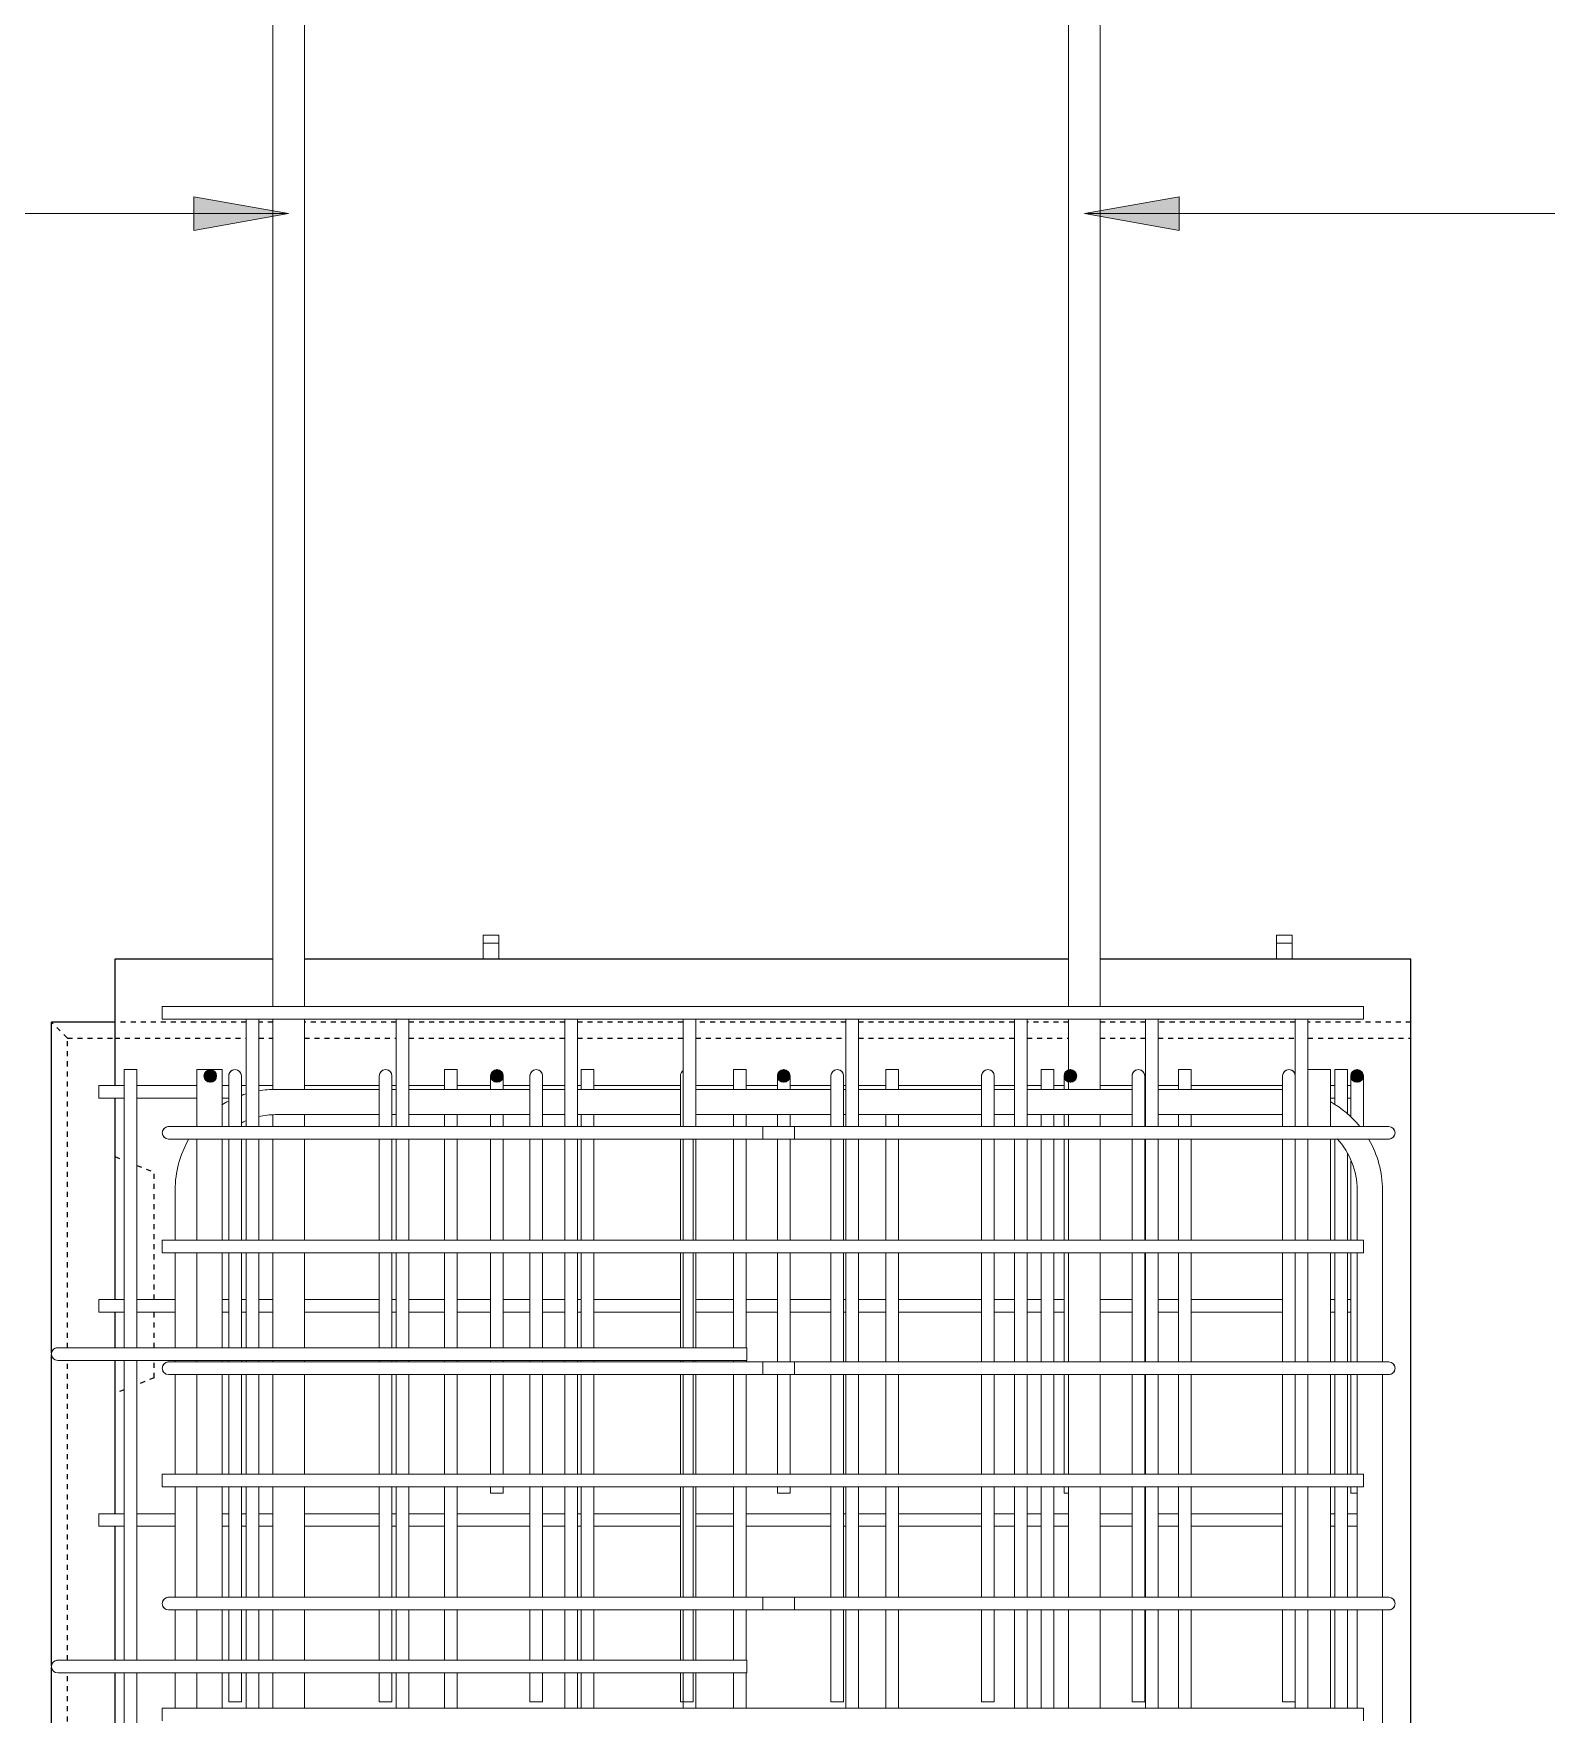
# Model space of a CAD drawing. Header units: millimetres. Extents: x -14563 to 6741, y -2784 to 21137.
# Drawn here: x -12905 to -11948, y 3222 to 4286 of the extents above; entities that cross this region are included whole.
import ezdxf

# ---------------------------------------------------------------- set-up
doc = ezdxf.new("R2010")
doc.units = ezdxf.units.MM
doc.linetypes.add('Dash', pattern=[6.36, 3.18, -3.18])
for name, color, linetype, lineweight in [('A-GENM', 13, 'Continuous', 18), ('A-WALL', 113, 'Continuous', 25), ('A-WALL-HDLN', 110, 'Dash', 25), ('S-RBAR', 171, 'Continuous', 18), ('S-RBAR-IDEN', 171, 'Continuous', 9)]:
    doc.layers.add(name, color=color, linetype=linetype, lineweight=lineweight)

# ---------------------------------------------------------------- blocks, each defined once
blk = doc.blocks.new('RR spread anchor face based - RR-SA-3_0-200-1726827-Elevation Front Copy 1')
at = {"layer": 'A-GENM'}
for p, q in [((-12620.8, 3710), (-12620.8, 3715)), ((-12620.8, 3715), (-12610.8, 3715)), ((-12610.8, 3715), (-12610.8, 3710)), ((-12620.8, 3700), (-12620.8, 3710)), ((-12610.8, 3710), (-12620.8, 3710)), ((-12610.8, 3710), (-12610.8, 3700))]:
    blk.add_line(p, q, dxfattribs=at)

msp = doc.modelspace()

# ---------------------------------------------------------------- hatches: boundary and pattern name
at = {"layer": 'S-RBAR'}
h = msp.add_hatch(color=256, dxfattribs=at)
edge = h.paths.add_edge_path()
edge.add_arc((-12793.38044, 3626), 4, 0, 360)
for points in [[(-12793.38044, 3622), (-12789.38044, 3626), (-12793.38044, 3630), (-12797.38044, 3626)], [(-12611.98629, 3622), (-12607.98629, 3626), (-12611.98629, 3630), (-12615.98629, 3626)], [(-12430.59213, 3622), (-12426.59213, 3626), (-12430.59213, 3630), (-12434.59213, 3626)], [(-12249.19798, 3622), (-12245.19798, 3626), (-12249.19798, 3630), (-12253.19798, 3626)], [(-12067.80383, 3622), (-12063.80383, 3626), (-12067.80383, 3630), (-12071.80383, 3626)]]:
    msp.add_hatch(color=256, dxfattribs=at).paths.add_polyline_path(points)
h = msp.add_hatch(color=256, dxfattribs=at)
edge = h.paths.add_edge_path()
edge.add_arc((-12611.98629, 3626), 4, 0, 360)
h = msp.add_hatch(color=256, dxfattribs=at)
edge = h.paths.add_edge_path()
edge.add_arc((-12430.59213, 3626), 4, 0, 360)
h = msp.add_hatch(color=256, dxfattribs=at)
edge = h.paths.add_edge_path()
edge.add_arc((-12249.19798, 3626), 4, 0, 360)
h = msp.add_hatch(color=256, dxfattribs=at)
edge = h.paths.add_edge_path()
edge.add_arc((-12067.80383, 3626), 4, 0, 360)
at = {"layer": 'S-RBAR-IDEN'}
for points in [[(-12743.80383, 4171.6704), (-12803.80383, 4182.25002), (-12803.80383, 4161.09078)], [(-12240.36633, 4171.6704), (-12180.36633, 4161.09078), (-12180.36633, 4182.25002)]]:
    msp.add_hatch(color=256, dxfattribs=at).paths.add_polyline_path(points)

# ---------------------------------------------------------------- linework, layer by layer
at = {"layer": 'A-WALL'}
for p, q in [((-12753.80383, 3700), (-12853.80383, 3700)), ((-12853.80383, 3700), (-12853.80383, 3620)), ((-12250.36633, 3700), (-12733.80383, 3700)), ((-12033.80383, 3700), (-12230.36633, 3700)), ((-12033.80383, 3040), (-12033.80383, 3700)), ((-12893.80383, 3450.49343), (-12893.80383, 3660)), ((-12853.80383, 3660), (-12893.80383, 3660)), ((-12853.80383, 3612), (-12853.80383, 3484.5)), ((-12853.80383, 3476.5), (-12853.80383, 3454)), ((-12893.80383, 3252.7851), (-12893.80383, 3449.50657)), ((-12853.80383, 3446), (-12853.80383, 3349)), ((-12853.80383, 3341), (-12853.80383, 3256.29167)), ((-12893.80383, 3055.07676), (-12893.80383, 3251.79824)), ((-12853.80383, 3248.29167), (-12853.80383, 3213.5))]:
    msp.add_line(p, q, dxfattribs=at)
at = {"layer": 'A-WALL-HDLN'}
for p, q in [((-12883.80125, 3650), (-12893.77404, 3659.97279)), ((-12770.5941, 3660), (-12853.80383, 3660)), ((-12753.80383, 3660), (-12762.5941, 3660)), ((-12675.78117, 3660), (-12733.80383, 3660)), ((-12569.09325, 3660), (-12667.78117, 3660)), ((-12494.28032, 3660), (-12561.09325, 3660)), ((-12391.34239, 3660), (-12486.28032, 3660)), ((-12284.65446, 3660), (-12383.34239, 3660)), ((-12250.36633, 3660), (-12276.65446, 3660)), ((-12201.71654, 3660), (-12230.36633, 3660)), ((-12106.90361, 3660), (-12193.71654, 3660)), ((-12033.80383, 3660), (-12098.90361, 3660)), ((-12883.80125, 3454), (-12883.80125, 3650)), ((-12883.80125, 3650), (-12853.85344, 3650)), ((-12853.75422, 3650), (-12770.5941, 3650)), ((-12762.5941, 3650), (-12753.80383, 3650)), ((-12733.80383, 3650), (-12675.78117, 3650)), ((-12667.78117, 3650), (-12569.09325, 3650)), ((-12561.09325, 3650), (-12494.28032, 3650)), ((-12486.28032, 3650), (-12391.34239, 3650)), ((-12383.34239, 3650), (-12284.65446, 3650)), ((-12276.65446, 3650), (-12250.36633, 3650)), ((-12230.36633, 3650), (-12201.71654, 3650)), ((-12193.71654, 3650), (-12106.90361, 3650)), ((-12098.90361, 3650), (-12033.80383, 3650)), ((-12853.75422, 3574.98016), (-12847.80383, 3572.6)), ((-12839.80383, 3569.4), (-12828.80383, 3565)), ((-12828.80383, 3484.5), (-12828.80383, 3565)), ((-12828.80383, 3454), (-12828.80383, 3476.5)), ((-12883.80125, 3256.29167), (-12883.80125, 3446)), ((-12828.80383, 3435), (-12828.80383, 3446)), ((-12847.80383, 3427.4), (-12853.75422, 3425.01984)), ((-12828.80383, 3435), (-12839.80383, 3430.6)), ((-12883.80125, 3058.58333), (-12883.80125, 3248.29167))]:
    msp.add_line(p, q, dxfattribs=at)
at = {"layer": 'S-RBAR'}
for p, q in [((-12753.80383, 4680), (-12753.80383, 3670)), ((-12733.80383, 4680), (-12733.80383, 3670)), ((-12250.36633, 4680), (-12250.36633, 3670)), ((-12230.36633, 4680), (-12230.36633, 3670)), ((-12063.80383, 3670), (-12823.80383, 3670)), ((-12823.80383, 3670), (-12823.80383, 3662)), ((-12063.80383, 3670), (-12063.80383, 3662)), ((-12063.80383, 3662), (-12823.80383, 3662)), ((-12770.5941, 3594), (-12770.5941, 3662)), ((-12762.5941, 3594), (-12762.5941, 3662)), ((-12753.80383, 3662), (-12753.80383, 3617.27618)), ((-12733.80383, 3662), (-12733.80383, 3617.5)), ((-12675.78117, 3594), (-12675.78117, 3662)), ((-12667.78117, 3594), (-12667.78117, 3662)), ((-12569.09325, 3594), (-12569.09325, 3662)), ((-12561.09325, 3594), (-12561.09325, 3662)), ((-12494.28032, 3594), (-12494.28032, 3662)), ((-12486.28032, 3594), (-12486.28032, 3662)), ((-12391.34239, 3594), (-12391.34239, 3662)), ((-12383.34239, 3594), (-12383.34239, 3662)), ((-12284.65446, 3594), (-12284.65446, 3662)), ((-12276.65446, 3594), (-12276.65446, 3662)), ((-12250.36633, 3662), (-12250.36633, 3617.5)), ((-12230.36633, 3662), (-12230.36633, 3617.5)), ((-12201.71654, 3594), (-12201.71654, 3662)), ((-12193.71654, 3594), (-12193.71654, 3662)), ((-12106.90361, 3594), (-12106.90361, 3662)), ((-12098.90361, 3594), (-12098.90361, 3662)), ((-12839.80383, 3630), (-12847.80383, 3630)), ((-12847.80383, 3454), (-12847.80383, 3630)), ((-12839.80383, 3454), (-12839.80383, 3630)), ((-12785.80383, 3630), (-12801.80383, 3630)), ((-12801.80383, 3594), (-12801.80383, 3630)), ((-12793.38044, 3630), (-12797.38044, 3626)), ((-12789.38044, 3626), (-12793.38044, 3630)), ((-12785.80383, 3594), (-12785.80383, 3630)), ((-12637.08556, 3630), (-12645.08556, 3630)), ((-12645.08556, 3617.5), (-12645.08556, 3630)), ((-12637.08556, 3617.5), (-12637.08556, 3630)), ((-12611.98629, 3630), (-12615.98629, 3626)), ((-12607.98629, 3626), (-12611.98629, 3630)), ((-12550.72642, 3630), (-12558.72642, 3630)), ((-12558.72642, 3617.5), (-12558.72642, 3630)), ((-12550.72642, 3617.5), (-12550.72642, 3630)), ((-12454.36728, 3630), (-12462.36728, 3630)), ((-12462.36728, 3617.5), (-12462.36728, 3630)), ((-12454.36728, 3617.5), (-12454.36728, 3630)), ((-12430.59213, 3630), (-12434.59213, 3626)), ((-12426.59213, 3626), (-12430.59213, 3630)), ((-12358.00815, 3630), (-12366.00815, 3630)), ((-12366.00815, 3617.5), (-12366.00815, 3630)), ((-12358.00815, 3617.5), (-12358.00815, 3630)), ((-12259.75631, 3630), (-12267.75631, 3630)), ((-12267.75631, 3617.5), (-12267.75631, 3630)), ((-12259.75631, 3617.5), (-12259.75631, 3630)), ((-12249.19798, 3630), (-12253.19798, 3626)), ((-12245.19798, 3626), (-12249.19798, 3630)), ((-12172.78988, 3630), (-12180.78988, 3630)), ((-12180.78988, 3617.5), (-12180.78988, 3630)), ((-12172.78988, 3617.5), (-12172.78988, 3630)), ((-12084.55383, 3630), (-12098.90361, 3630)), ((-12084.55383, 3594), (-12084.55383, 3630)), ((-12073.93074, 3630), (-12081.93074, 3630)), ((-12081.93074, 3607.74717), (-12081.93074, 3630)), ((-12073.93074, 3601.60856), (-12073.93074, 3630)), ((-12067.80383, 3630), (-12071.80383, 3626)), ((-12063.80383, 3626), (-12067.80383, 3630)), ((-12847.80383, 3620), (-12863.80383, 3620)), ((-12863.80383, 3620), (-12863.80383, 3612)), ((-12801.80383, 3620), (-12839.80383, 3620)), ((-12797.38044, 3626), (-12793.38044, 3622)), ((-12793.38044, 3622), (-12789.38044, 3626)), ((-12781.68129, 3620), (-12785.80383, 3620)), ((-12781.68129, 3594.17934), (-12781.68129, 3626)), ((-12773.68129, 3594.17934), (-12773.68129, 3626)), ((-12770.5941, 3620), (-12773.68129, 3620)), ((-12753.80383, 3620), (-12762.5941, 3620)), ((-12686.42724, 3617.5), (-12752.10372, 3617.5)), ((-12686.42724, 3620), (-12733.80383, 3620)), ((-12686.42724, 3594.17934), (-12686.42724, 3626)), ((-12678.42724, 3594.17934), (-12678.42724, 3626)), ((-12675.78117, 3620), (-12678.42724, 3620)), ((-12675.78117, 3617.5), (-12678.42724, 3617.5)), ((-12645.08556, 3620), (-12667.78117, 3620)), ((-12591.17319, 3617.5), (-12667.78117, 3617.5)), ((-12615.98629, 3620), (-12637.08556, 3620)), ((-12615.98629, 3626), (-12615.98629, 3617.92247)), ((-12615.98629, 3626), (-12611.98629, 3622)), ((-12611.98629, 3622), (-12607.98629, 3626)), ((-12607.98629, 3626), (-12607.98629, 3617.92247)), ((-12591.17319, 3620), (-12607.98629, 3620)), ((-12591.17319, 3594.17934), (-12591.17319, 3626)), ((-12583.17319, 3594.17934), (-12583.17319, 3626)), ((-12569.09325, 3620), (-12583.17319, 3620)), ((-12569.09325, 3617.5), (-12583.17319, 3617.5)), ((-12558.72642, 3620), (-12561.09325, 3620)), ((-12495.91914, 3617.5), (-12561.09325, 3617.5)), ((-12495.91914, 3620), (-12550.72642, 3620)), ((-12495.91914, 3594.17934), (-12495.91914, 3626)), ((-12462.36728, 3620), (-12486.28032, 3620)), ((-12400.66509, 3617.5), (-12486.28032, 3617.5)), ((-12434.59213, 3620), (-12454.36728, 3620)), ((-12434.59213, 3626), (-12434.59213, 3617.92247)), ((-12434.59213, 3626), (-12430.59213, 3622)), ((-12430.59213, 3622), (-12426.59213, 3626)), ((-12426.59213, 3626), (-12426.59213, 3617.92247)), ((-12400.66509, 3620), (-12426.59213, 3620)), ((-12400.66509, 3594.17934), (-12400.66509, 3626)), ((-12392.66509, 3594.17934), (-12392.66509, 3626)), ((-12391.34239, 3620), (-12392.66509, 3620)), ((-12391.34239, 3617.5), (-12392.66509, 3617.5)), ((-12366.00815, 3620), (-12383.34239, 3620)), ((-12305.41103, 3617.5), (-12383.34239, 3617.5)), ((-12305.41103, 3620), (-12358.00815, 3620)), ((-12305.41103, 3594.17934), (-12305.41103, 3626)), ((-12297.41103, 3594.17934), (-12297.41103, 3626)), ((-12284.65446, 3620), (-12297.41103, 3620)), ((-12284.65446, 3617.5), (-12297.41103, 3617.5)), ((-12267.75631, 3620), (-12276.65446, 3620)), ((-12210.15698, 3617.5), (-12276.65446, 3617.5)), ((-12253.19798, 3620), (-12259.75631, 3620)), ((-12253.19798, 3626), (-12253.19798, 3617.92247)), ((-12253.19798, 3626), (-12249.19798, 3622)), ((-12249.19798, 3622), (-12245.19798, 3626)), ((-12210.15698, 3620), (-12230.36633, 3620)), ((-12210.15698, 3594.17934), (-12210.15698, 3626)), ((-12202.15698, 3594.17934), (-12202.15698, 3626)), ((-12180.78988, 3620), (-12193.71654, 3620)), ((-12115.30383, 3617.5), (-12193.71654, 3617.5)), ((-12114.90293, 3620), (-12172.78988, 3620)), ((-12114.90293, 3594.17934), (-12114.90293, 3626)), ((-12081.93074, 3620), (-12084.55383, 3620)), ((-12071.80383, 3620), (-12073.93074, 3620)), ((-12071.80383, 3626), (-12071.80383, 3606)), ((-12071.80383, 3626), (-12067.80383, 3622)), ((-12067.80383, 3622), (-12063.80383, 3626)), ((-12063.80383, 3626), (-12063.80383, 3606)), ((-12847.80383, 3612), (-12863.80383, 3612)), ((-12801.80383, 3612), (-12839.80383, 3612)), ((-12781.68129, 3612), (-12785.80383, 3612)), ((-12081.93074, 3612), (-12084.55383, 3612)), ((-12071.80383, 3612), (-12073.93074, 3612)), ((-12071.80383, 3606), (-12071.80383, 3599.97652)), ((-12063.80383, 3606), (-12063.80383, 3594)), ((-12753.80383, 3601.27618), (-12753.80383, 3594)), ((-12686.42724, 3601.5), (-12752.10372, 3601.5)), ((-12733.80383, 3601.5), (-12733.80383, 3594)), ((-12675.78117, 3601.5), (-12678.42724, 3601.5)), ((-12591.17319, 3601.5), (-12667.78117, 3601.5)), ((-12645.08556, 3594), (-12645.08556, 3601.5)), ((-12637.08556, 3594), (-12637.08556, 3601.5)), ((-12615.98629, 3601.5), (-12615.98629, 3594)), ((-12607.98629, 3601.5), (-12607.98629, 3594)), ((-12569.09325, 3601.5), (-12583.17319, 3601.5)), ((-12495.91914, 3601.5), (-12561.09325, 3601.5)), ((-12558.72642, 3594), (-12558.72642, 3601.5)), ((-12550.72642, 3594), (-12550.72642, 3601.5)), ((-12400.66509, 3601.5), (-12486.28032, 3601.5)), ((-12462.36728, 3594), (-12462.36728, 3601.5)), ((-12454.36728, 3594), (-12454.36728, 3601.5)), ((-12434.59213, 3601.5), (-12434.59213, 3594)), ((-12426.59213, 3601.5), (-12426.59213, 3594)), ((-12391.34239, 3601.5), (-12392.66509, 3601.5)), ((-12305.41103, 3601.5), (-12383.34239, 3601.5)), ((-12366.00815, 3594), (-12366.00815, 3601.5)), ((-12358.00815, 3594), (-12358.00815, 3601.5)), ((-12284.65446, 3601.5), (-12297.41103, 3601.5)), ((-12210.15698, 3601.5), (-12276.65446, 3601.5)), ((-12267.75631, 3594), (-12267.75631, 3601.5)), ((-12259.75631, 3594), (-12259.75631, 3601.5)), ((-12253.19798, 3601.5), (-12253.19798, 3594)), ((-12250.36633, 3601.5), (-12250.36633, 3594)), ((-12230.36633, 3601.5), (-12230.36633, 3594)), ((-12115.30383, 3601.5), (-12193.71654, 3601.5)), ((-12180.78988, 3594), (-12180.78988, 3601.5)), ((-12172.78988, 3594), (-12172.78988, 3601.5)), ((-12819.76423, 3594), (-12783.76423, 3594)), ((-12819.76423, 3586), (-12783.76423, 3586)), ((-12801.80383, 3522), (-12801.80383, 3586)), ((-12785.80383, 3522), (-12785.80383, 3586)), ((-12423.76423, 3594), (-12783.76423, 3594)), ((-12423.76423, 3586), (-12783.76423, 3586)), ((-12781.68129, 3586), (-12781.68129, 3522)), ((-12773.68129, 3586), (-12773.68129, 3522)), ((-12770.5941, 3522), (-12770.5941, 3586)), ((-12762.5941, 3522), (-12762.5941, 3586)), ((-12753.80383, 3586), (-12753.80383, 3522)), ((-12733.80383, 3586), (-12733.80383, 3522)), ((-12686.42724, 3586), (-12686.42724, 3522)), ((-12678.42724, 3586), (-12678.42724, 3522)), ((-12675.78117, 3522), (-12675.78117, 3586)), ((-12667.78117, 3522), (-12667.78117, 3586)), ((-12645.08556, 3522), (-12645.08556, 3586)), ((-12637.08556, 3522), (-12637.08556, 3586)), ((-12615.98629, 3586), (-12615.98629, 3522)), ((-12607.98629, 3586), (-12607.98629, 3522)), ((-12591.17319, 3586), (-12591.17319, 3522)), ((-12583.17319, 3586), (-12583.17319, 3522)), ((-12569.09325, 3522), (-12569.09325, 3586)), ((-12561.09325, 3522), (-12561.09325, 3586)), ((-12558.72642, 3522), (-12558.72642, 3586)), ((-12550.72642, 3522), (-12550.72642, 3586)), ((-12495.91914, 3586), (-12495.91914, 3522)), ((-12494.28032, 3522), (-12494.28032, 3586)), ((-12487.91914, 3586), (-12487.91914, 3522)), ((-12486.28032, 3522), (-12486.28032, 3586)), ((-12462.36728, 3522), (-12462.36728, 3586)), ((-12454.36728, 3522), (-12454.36728, 3586)), ((-12443.80383, 3594), (-12083.80383, 3594)), ((-12443.80383, 3586), (-12443.80383, 3594)), ((-12443.80383, 3586), (-12083.80383, 3586)), ((-12434.59213, 3586), (-12434.59213, 3522)), ((-12426.59213, 3586), (-12426.59213, 3522)), ((-12423.76423, 3594), (-12423.76423, 3586)), ((-12400.66509, 3586), (-12400.66509, 3522)), ((-12392.66509, 3586), (-12392.66509, 3522)), ((-12391.34239, 3522), (-12391.34239, 3586)), ((-12383.34239, 3522), (-12383.34239, 3586)), ((-12366.00815, 3522), (-12366.00815, 3586)), ((-12358.00815, 3522), (-12358.00815, 3586)), ((-12305.41103, 3586), (-12305.41103, 3522)), ((-12297.41103, 3586), (-12297.41103, 3522)), ((-12284.65446, 3522), (-12284.65446, 3586)), ((-12276.65446, 3522), (-12276.65446, 3586)), ((-12267.75631, 3522), (-12267.75631, 3586)), ((-12259.75631, 3522), (-12259.75631, 3586)), ((-12253.19798, 3586), (-12253.19798, 3522)), ((-12250.36633, 3586), (-12250.36633, 3522)), ((-12230.36633, 3586), (-12230.36633, 3522)), ((-12210.15698, 3586), (-12210.15698, 3522)), ((-12202.15698, 3586), (-12202.15698, 3522)), ((-12201.71654, 3522), (-12201.71654, 3586)), ((-12193.71654, 3522), (-12193.71654, 3586)), ((-12180.78988, 3522), (-12180.78988, 3586)), ((-12172.78988, 3522), (-12172.78988, 3586)), ((-12114.90293, 3586), (-12114.90293, 3522)), ((-12106.90361, 3522), (-12106.90361, 3586)), ((-12106.90293, 3586), (-12106.90293, 3522)), ((-12098.90361, 3522), (-12098.90361, 3586)), ((-12084.55383, 3522), (-12084.55383, 3586)), ((-12047.80383, 3594), (-12083.80383, 3594)), ((-12047.80383, 3586), (-12083.80383, 3586)), ((-12081.93074, 3522), (-12081.93074, 3586)), ((-12073.93074, 3522), (-12073.93074, 3577.17811)), ((-12071.80383, 3572.0433), (-12071.80383, 3522)), ((-12815.60372, 3554), (-12815.60372, 3522)), ((-12067.80383, 3522), (-12067.80383, 3554)), ((-12051.80383, 3445.06061), (-12051.80383, 3554)), ((-12063.80383, 3522), (-12823.80383, 3522)), ((-12823.80383, 3522), (-12823.80383, 3514)), ((-12063.80383, 3522), (-12063.80383, 3514)), ((-12063.80383, 3514), (-12823.80383, 3514)), ((-12815.60372, 3514), (-12815.60372, 3454)), ((-12801.80383, 3454), (-12801.80383, 3514)), ((-12785.80383, 3454), (-12785.80383, 3514)), ((-12781.68129, 3514), (-12781.68129, 3454)), ((-12773.68129, 3514), (-12773.68129, 3454)), ((-12770.5941, 3454), (-12770.5941, 3514)), ((-12762.5941, 3454), (-12762.5941, 3514)), ((-12753.80383, 3514), (-12753.80383, 3454)), ((-12733.80383, 3514), (-12733.80383, 3454)), ((-12686.42724, 3514), (-12686.42724, 3454)), ((-12678.42724, 3514), (-12678.42724, 3454)), ((-12675.78117, 3454), (-12675.78117, 3514)), ((-12667.78117, 3454), (-12667.78117, 3514)), ((-12645.08556, 3454), (-12645.08556, 3514)), ((-12637.08556, 3454), (-12637.08556, 3514)), ((-12615.98629, 3514), (-12615.98629, 3454)), ((-12607.98629, 3514), (-12607.98629, 3454)), ((-12591.17319, 3514), (-12591.17319, 3454)), ((-12583.17319, 3514), (-12583.17319, 3454)), ((-12569.09325, 3454), (-12569.09325, 3514)), ((-12561.09325, 3454), (-12561.09325, 3514)), ((-12558.72642, 3454), (-12558.72642, 3514)), ((-12550.72642, 3454), (-12550.72642, 3514)), ((-12495.91914, 3514), (-12495.91914, 3454)), ((-12494.28032, 3454), (-12494.28032, 3514)), ((-12487.91914, 3514), (-12487.91914, 3454)), ((-12486.28032, 3454), (-12486.28032, 3514)), ((-12462.36728, 3454), (-12462.36728, 3514)), ((-12454.36728, 3454), (-12454.36728, 3514)), ((-12434.59213, 3514), (-12434.59213, 3445.06061)), ((-12426.59213, 3514), (-12426.59213, 3445.06061)), ((-12400.66509, 3514), (-12400.66509, 3445.06061)), ((-12392.66509, 3514), (-12392.66509, 3445.06061)), ((-12391.34239, 3445.06061), (-12391.34239, 3514)), ((-12383.34239, 3445.06061), (-12383.34239, 3514)), ((-12366.00815, 3445.06061), (-12366.00815, 3514)), ((-12358.00815, 3445.06061), (-12358.00815, 3514)), ((-12305.41103, 3514), (-12305.41103, 3445.06061)), ((-12297.41103, 3514), (-12297.41103, 3445.06061)), ((-12284.65446, 3445.06061), (-12284.65446, 3514)), ((-12276.65446, 3445.06061), (-12276.65446, 3514)), ((-12267.75631, 3445.06061), (-12267.75631, 3514)), ((-12259.75631, 3445.06061), (-12259.75631, 3514)), ((-12253.19798, 3514), (-12253.19798, 3445.06061)), ((-12250.36633, 3514), (-12250.36633, 3445.06061)), ((-12230.36633, 3514), (-12230.36633, 3445.06061)), ((-12210.15698, 3514), (-12210.15698, 3445.06061)), ((-12202.15698, 3514), (-12202.15698, 3445.06061)), ((-12201.71654, 3445.06061), (-12201.71654, 3514)), ((-12193.71654, 3445.06061), (-12193.71654, 3514)), ((-12180.78988, 3445.06061), (-12180.78988, 3514)), ((-12172.78988, 3445.06061), (-12172.78988, 3514)), ((-12114.90293, 3514), (-12114.90293, 3445.06061)), ((-12106.90361, 3445.06061), (-12106.90361, 3514)), ((-12106.90293, 3514), (-12106.90293, 3445.06061)), ((-12098.90361, 3445.06061), (-12098.90361, 3514)), ((-12084.55383, 3445.06061), (-12084.55383, 3514)), ((-12081.93074, 3445.06061), (-12081.93074, 3514)), ((-12073.93074, 3445.06061), (-12073.93074, 3514)), ((-12071.80383, 3514), (-12071.80383, 3445.06061)), ((-12067.80383, 3445.06061), (-12067.80383, 3514)), ((-12847.80383, 3484.5), (-12863.80383, 3484.5)), ((-12863.80383, 3484.5), (-12863.80383, 3476.5)), ((-12815.60372, 3484.5), (-12839.80383, 3484.5)), ((-12781.68129, 3484.5), (-12785.80383, 3484.5)), ((-12770.5941, 3484.5), (-12773.68129, 3484.5)), ((-12753.80383, 3484.5), (-12762.5941, 3484.5)), ((-12686.42724, 3484.5), (-12733.80383, 3484.5)), ((-12675.78117, 3484.5), (-12678.42724, 3484.5)), ((-12645.08556, 3484.5), (-12667.78117, 3484.5)), ((-12615.98629, 3484.5), (-12637.08556, 3484.5)), ((-12591.17319, 3484.5), (-12607.98629, 3484.5)), ((-12569.09325, 3484.5), (-12583.17319, 3484.5)), ((-12558.72642, 3484.5), (-12561.09325, 3484.5)), ((-12495.91914, 3484.5), (-12550.72642, 3484.5)), ((-12462.36728, 3484.5), (-12486.28032, 3484.5)), ((-12434.59213, 3484.5), (-12454.36728, 3484.5)), ((-12400.66509, 3484.5), (-12426.59213, 3484.5)), ((-12391.34239, 3484.5), (-12392.66509, 3484.5)), ((-12366.00815, 3484.5), (-12383.34239, 3484.5)), ((-12305.41103, 3484.5), (-12358.00815, 3484.5)), ((-12284.65446, 3484.5), (-12297.41103, 3484.5)), ((-12267.75631, 3484.5), (-12276.65446, 3484.5)), ((-12253.19798, 3484.5), (-12259.75631, 3484.5)), ((-12210.15698, 3484.5), (-12230.36633, 3484.5)), ((-12180.78988, 3484.5), (-12193.71654, 3484.5)), ((-12114.90293, 3484.5), (-12172.78988, 3484.5)), ((-12081.93074, 3484.5), (-12084.55383, 3484.5)), ((-12071.80383, 3484.5), (-12073.93074, 3484.5)), ((-12847.80383, 3476.5), (-12863.80383, 3476.5)), ((-12815.60372, 3476.5), (-12839.80383, 3476.5)), ((-12781.68129, 3476.5), (-12785.80383, 3476.5)), ((-12770.5941, 3476.5), (-12773.68129, 3476.5)), ((-12753.80383, 3476.5), (-12762.5941, 3476.5)), ((-12686.42724, 3476.5), (-12733.80383, 3476.5)), ((-12675.78117, 3476.5), (-12678.42724, 3476.5)), ((-12645.08556, 3476.5), (-12667.78117, 3476.5)), ((-12615.98629, 3476.5), (-12637.08556, 3476.5)), ((-12591.17319, 3476.5), (-12607.98629, 3476.5)), ((-12569.09325, 3476.5), (-12583.17319, 3476.5)), ((-12558.72642, 3476.5), (-12561.09325, 3476.5)), ((-12495.91914, 3476.5), (-12550.72642, 3476.5)), ((-12462.36728, 3476.5), (-12486.28032, 3476.5)), ((-12434.59213, 3476.5), (-12454.36728, 3476.5)), ((-12400.66509, 3476.5), (-12426.59213, 3476.5)), ((-12391.34239, 3476.5), (-12392.66509, 3476.5)), ((-12366.00815, 3476.5), (-12383.34239, 3476.5)), ((-12305.41103, 3476.5), (-12358.00815, 3476.5)), ((-12284.65446, 3476.5), (-12297.41103, 3476.5)), ((-12267.75631, 3476.5), (-12276.65446, 3476.5)), ((-12253.19798, 3476.5), (-12259.75631, 3476.5)), ((-12210.15698, 3476.5), (-12230.36633, 3476.5)), ((-12180.78988, 3476.5), (-12193.71654, 3476.5)), ((-12114.90293, 3476.5), (-12172.78988, 3476.5)), ((-12081.93074, 3476.5), (-12084.55383, 3476.5)), ((-12071.80383, 3476.5), (-12073.93074, 3476.5)), ((-12889.86879, 3454), (-12869.86879, 3454)), ((-12889.86879, 3446), (-12869.86879, 3446)), ((-12453.86675, 3454), (-12869.86879, 3454)), ((-12453.86675, 3446), (-12869.86879, 3446)), ((-12847.80383, 3256.29167), (-12847.80383, 3446)), ((-12839.80383, 3256.29167), (-12839.80383, 3446)), ((-12815.60372, 3446), (-12815.60372, 3445.06061)), ((-12801.80383, 3445.06061), (-12801.80383, 3446)), ((-12785.80383, 3445.06061), (-12785.80383, 3446)), ((-12781.68129, 3446), (-12781.68129, 3445.06061)), ((-12773.68129, 3446), (-12773.68129, 3445.06061)), ((-12770.5941, 3445.06061), (-12770.5941, 3446)), ((-12762.5941, 3445.06061), (-12762.5941, 3446)), ((-12753.80383, 3446), (-12753.80383, 3445.06061)), ((-12733.80383, 3446), (-12733.80383, 3445.06061)), ((-12686.42724, 3446), (-12686.42724, 3445.06061)), ((-12678.42724, 3446), (-12678.42724, 3445.06061)), ((-12675.78117, 3445.06061), (-12675.78117, 3446)), ((-12667.78117, 3445.06061), (-12667.78117, 3446)), ((-12645.08556, 3445.06061), (-12645.08556, 3446)), ((-12637.08556, 3445.06061), (-12637.08556, 3446)), ((-12615.98629, 3446), (-12615.98629, 3445.06061)), ((-12607.98629, 3446), (-12607.98629, 3445.06061)), ((-12591.17319, 3446), (-12591.17319, 3445.06061)), ((-12583.17319, 3446), (-12583.17319, 3445.06061)), ((-12569.09325, 3445.06061), (-12569.09325, 3446)), ((-12561.09325, 3445.06061), (-12561.09325, 3446)), ((-12558.72642, 3445.06061), (-12558.72642, 3446)), ((-12550.72642, 3445.06061), (-12550.72642, 3446)), ((-12495.91914, 3446), (-12495.91914, 3445.06061)), ((-12494.28032, 3445.06061), (-12494.28032, 3446)), ((-12487.91914, 3446), (-12487.91914, 3445.06061)), ((-12486.28032, 3445.06061), (-12486.28032, 3446)), ((-12462.36728, 3445.06061), (-12462.36728, 3446)), ((-12454.36728, 3445.06061), (-12454.36728, 3446)), ((-12453.86675, 3454), (-12453.86675, 3446)), ((-12819.76423, 3445.06061), (-12783.76423, 3445.06061)), ((-12819.76423, 3437.06061), (-12783.76423, 3437.06061)), ((-12815.60372, 3437.06061), (-12815.60372, 3374)), ((-12801.80383, 3374), (-12801.80383, 3437.06061)), ((-12785.80383, 3374), (-12785.80383, 3437.06061)), ((-12423.76423, 3445.06061), (-12783.76423, 3445.06061)), ((-12423.76423, 3437.06061), (-12783.76423, 3437.06061)), ((-12781.68129, 3437.06061), (-12781.68129, 3374)), ((-12773.68129, 3437.06061), (-12773.68129, 3374)), ((-12770.5941, 3374), (-12770.5941, 3437.06061)), ((-12762.5941, 3374), (-12762.5941, 3437.06061)), ((-12753.80383, 3437.06061), (-12753.80383, 3374)), ((-12733.80383, 3437.06061), (-12733.80383, 3374)), ((-12686.42724, 3437.06061), (-12686.42724, 3374)), ((-12678.42724, 3437.06061), (-12678.42724, 3374)), ((-12675.78117, 3374), (-12675.78117, 3437.06061)), ((-12667.78117, 3374), (-12667.78117, 3437.06061)), ((-12645.08556, 3374), (-12645.08556, 3437.06061)), ((-12637.08556, 3374), (-12637.08556, 3437.06061)), ((-12615.98629, 3437.06061), (-12615.98629, 3374)), ((-12607.98629, 3437.06061), (-12607.98629, 3374)), ((-12591.17319, 3437.06061), (-12591.17319, 3374)), ((-12583.17319, 3437.06061), (-12583.17319, 3374)), ((-12569.09325, 3374), (-12569.09325, 3437.06061)), ((-12561.09325, 3374), (-12561.09325, 3437.06061)), ((-12558.72642, 3374), (-12558.72642, 3437.06061)), ((-12550.72642, 3374), (-12550.72642, 3437.06061)), ((-12495.91914, 3437.06061), (-12495.91914, 3374)), ((-12494.28032, 3374), (-12494.28032, 3437.06061)), ((-12487.91914, 3437.06061), (-12487.91914, 3374)), ((-12486.28032, 3374), (-12486.28032, 3437.06061)), ((-12462.36728, 3374), (-12462.36728, 3437.06061)), ((-12454.36728, 3374), (-12454.36728, 3437.06061)), ((-12443.80383, 3445.06061), (-12083.80383, 3445.06061)), ((-12443.80383, 3437.06061), (-12443.80383, 3445.06061)), ((-12443.80383, 3437.06061), (-12083.80383, 3437.06061)), ((-12434.59213, 3437.06061), (-12434.59213, 3374)), ((-12426.59213, 3437.06061), (-12426.59213, 3374)), ((-12423.76423, 3445.06061), (-12423.76423, 3437.06061)), ((-12400.66509, 3437.06061), (-12400.66509, 3374)), ((-12392.66509, 3437.06061), (-12392.66509, 3374)), ((-12391.34239, 3374), (-12391.34239, 3437.06061)), ((-12383.34239, 3374), (-12383.34239, 3437.06061)), ((-12366.00815, 3374), (-12366.00815, 3437.06061)), ((-12358.00815, 3374), (-12358.00815, 3437.06061)), ((-12305.41103, 3437.06061), (-12305.41103, 3374)), ((-12297.41103, 3437.06061), (-12297.41103, 3374)), ((-12284.65446, 3374), (-12284.65446, 3437.06061)), ((-12276.65446, 3374), (-12276.65446, 3437.06061)), ((-12267.75631, 3374), (-12267.75631, 3437.06061)), ((-12259.75631, 3374), (-12259.75631, 3437.06061)), ((-12253.19798, 3437.06061), (-12253.19798, 3374)), ((-12250.36633, 3437.06061), (-12250.36633, 3374)), ((-12230.36633, 3437.06061), (-12230.36633, 3374)), ((-12210.15698, 3437.06061), (-12210.15698, 3374)), ((-12202.15698, 3437.06061), (-12202.15698, 3374)), ((-12201.71654, 3374), (-12201.71654, 3437.06061)), ((-12193.71654, 3374), (-12193.71654, 3437.06061)), ((-12180.78988, 3374), (-12180.78988, 3437.06061)), ((-12172.78988, 3374), (-12172.78988, 3437.06061)), ((-12114.90293, 3437.06061), (-12114.90293, 3374)), ((-12106.90361, 3374), (-12106.90361, 3437.06061)), ((-12106.90293, 3437.06061), (-12106.90293, 3374)), ((-12098.90361, 3374), (-12098.90361, 3437.06061)), ((-12084.55383, 3374), (-12084.55383, 3437.06061)), ((-12047.80383, 3445.06061), (-12083.80383, 3445.06061)), ((-12047.80383, 3437.06061), (-12083.80383, 3437.06061)), ((-12081.93074, 3374), (-12081.93074, 3437.06061)), ((-12073.93074, 3374), (-12073.93074, 3437.06061)), ((-12071.80383, 3437.06061), (-12071.80383, 3374)), ((-12067.80383, 3374), (-12067.80383, 3437.06061)), ((-12051.80383, 3296.12121), (-12051.80383, 3437.06061)), ((-12063.80383, 3374), (-12823.80383, 3374)), ((-12823.80383, 3374), (-12823.80383, 3366)), ((-12063.80383, 3374), (-12063.80383, 3366)), ((-12063.80383, 3366), (-12823.80383, 3366)), ((-12815.60372, 3366), (-12815.60372, 3296.12121)), ((-12801.80383, 3296.12121), (-12801.80383, 3366)), ((-12785.80383, 3296.12121), (-12785.80383, 3366)), ((-12781.68129, 3366), (-12781.68129, 3296.12121)), ((-12773.68129, 3366), (-12773.68129, 3296.12121)), ((-12770.5941, 3296.12121), (-12770.5941, 3366)), ((-12762.5941, 3296.12121), (-12762.5941, 3366)), ((-12753.80383, 3366), (-12753.80383, 3296.12121)), ((-12733.80383, 3366), (-12733.80383, 3296.12121)), ((-12686.42724, 3366), (-12686.42724, 3296.12121)), ((-12678.42724, 3366), (-12678.42724, 3296.12121)), ((-12675.78117, 3296.12121), (-12675.78117, 3366)), ((-12667.78117, 3296.12121), (-12667.78117, 3366)), ((-12645.08556, 3296.12121), (-12645.08556, 3366)), ((-12637.08556, 3296.12121), (-12637.08556, 3366)), ((-12615.98629, 3366), (-12615.98629, 3362)), ((-12615.98629, 3362), (-12607.98629, 3362)), ((-12607.98629, 3366), (-12607.98629, 3362)), ((-12591.17319, 3366), (-12591.17319, 3296.12121)), ((-12583.17319, 3366), (-12583.17319, 3296.12121)), ((-12569.09325, 3296.12121), (-12569.09325, 3366)), ((-12561.09325, 3296.12121), (-12561.09325, 3366)), ((-12558.72642, 3296.12121), (-12558.72642, 3366)), ((-12550.72642, 3296.12121), (-12550.72642, 3366)), ((-12495.91914, 3366), (-12495.91914, 3296.12121)), ((-12494.28032, 3296.12121), (-12494.28032, 3366)), ((-12487.91914, 3366), (-12487.91914, 3296.12121)), ((-12486.28032, 3296.12121), (-12486.28032, 3366)), ((-12462.36728, 3296.12121), (-12462.36728, 3366)), ((-12454.36728, 3296.12121), (-12454.36728, 3366)), ((-12434.59213, 3366), (-12434.59213, 3362)), ((-12434.59213, 3362), (-12426.59213, 3362)), ((-12426.59213, 3366), (-12426.59213, 3362)), ((-12400.66509, 3366), (-12400.66509, 3296.12121)), ((-12392.66509, 3366), (-12392.66509, 3296.12121)), ((-12391.34239, 3296.12121), (-12391.34239, 3366)), ((-12383.34239, 3296.12121), (-12383.34239, 3366)), ((-12366.00815, 3296.12121), (-12366.00815, 3366)), ((-12358.00815, 3296.12121), (-12358.00815, 3366)), ((-12305.41103, 3366), (-12305.41103, 3296.12121)), ((-12297.41103, 3366), (-12297.41103, 3296.12121)), ((-12284.65446, 3296.12121), (-12284.65446, 3366)), ((-12276.65446, 3296.12121), (-12276.65446, 3366)), ((-12267.75631, 3296.12121), (-12267.75631, 3366)), ((-12259.75631, 3296.12121), (-12259.75631, 3366)), ((-12253.19798, 3366), (-12253.19798, 3362)), ((-12253.19798, 3362), (-12250.36633, 3362)), ((-12250.36633, 3366), (-12250.36633, 3296.12121)), ((-12230.36633, 3366), (-12230.36633, 3296.12121)), ((-12210.15698, 3366), (-12210.15698, 3296.12121)), ((-12202.15698, 3366), (-12202.15698, 3296.12121)), ((-12201.71654, 3296.12121), (-12201.71654, 3366)), ((-12193.71654, 3296.12121), (-12193.71654, 3366)), ((-12180.78988, 3296.12121), (-12180.78988, 3366)), ((-12172.78988, 3296.12121), (-12172.78988, 3366)), ((-12114.90293, 3366), (-12114.90293, 3296.12121)), ((-12106.90361, 3296.12121), (-12106.90361, 3366)), ((-12106.90293, 3366), (-12106.90293, 3296.12121)), ((-12098.90361, 3296.12121), (-12098.90361, 3366)), ((-12084.55383, 3296.12121), (-12084.55383, 3366)), ((-12081.93074, 3296.12121), (-12081.93074, 3366)), ((-12073.93074, 3296.12121), (-12073.93074, 3366)), ((-12071.80383, 3366), (-12071.80383, 3362)), ((-12071.80383, 3362), (-12067.80383, 3362)), ((-12067.80383, 3296.12121), (-12067.80383, 3366)), ((-12847.80383, 3349), (-12863.80383, 3349)), ((-12863.80383, 3349), (-12863.80383, 3341)), ((-12847.80383, 3341), (-12863.80383, 3341)), ((-12815.60372, 3349), (-12839.80383, 3349)), ((-12815.60372, 3341), (-12839.80383, 3341)), ((-12781.68129, 3349), (-12785.80383, 3349)), ((-12781.68129, 3341), (-12785.80383, 3341)), ((-12770.5941, 3349), (-12773.68129, 3349)), ((-12770.5941, 3341), (-12773.68129, 3341)), ((-12753.80383, 3349), (-12762.5941, 3349)), ((-12753.80383, 3341), (-12762.5941, 3341)), ((-12686.42724, 3349), (-12733.80383, 3349)), ((-12686.42724, 3341), (-12733.80383, 3341)), ((-12675.78117, 3349), (-12678.42724, 3349)), ((-12675.78117, 3341), (-12678.42724, 3341)), ((-12645.08556, 3349), (-12667.78117, 3349)), ((-12645.08556, 3341), (-12667.78117, 3341)), ((-12591.17319, 3349), (-12637.08556, 3349)), ((-12591.17319, 3341), (-12637.08556, 3341)), ((-12569.09325, 3349), (-12583.17319, 3349)), ((-12569.09325, 3341), (-12583.17319, 3341)), ((-12558.72642, 3349), (-12561.09325, 3349)), ((-12558.72642, 3341), (-12561.09325, 3341)), ((-12495.91914, 3349), (-12550.72642, 3349)), ((-12495.91914, 3341), (-12550.72642, 3341)), ((-12462.36728, 3349), (-12486.28032, 3349)), ((-12462.36728, 3341), (-12486.28032, 3341)), ((-12400.66509, 3349), (-12454.36728, 3349)), ((-12400.66509, 3341), (-12454.36728, 3341)), ((-12391.34239, 3349), (-12392.66509, 3349)), ((-12391.34239, 3341), (-12392.66509, 3341)), ((-12366.00815, 3349), (-12383.34239, 3349)), ((-12366.00815, 3341), (-12383.34239, 3341)), ((-12305.41103, 3349), (-12358.00815, 3349)), ((-12305.41103, 3341), (-12358.00815, 3341)), ((-12284.65446, 3349), (-12297.41103, 3349)), ((-12284.65446, 3341), (-12297.41103, 3341)), ((-12267.75631, 3349), (-12276.65446, 3349)), ((-12267.75631, 3341), (-12276.65446, 3341)), ((-12250.36633, 3349), (-12259.75631, 3349)), ((-12250.36633, 3341), (-12259.75631, 3341)), ((-12210.15698, 3349), (-12230.36633, 3349)), ((-12210.15698, 3341), (-12230.36633, 3341)), ((-12180.78988, 3349), (-12193.71654, 3349)), ((-12180.78988, 3341), (-12193.71654, 3341)), ((-12114.90293, 3349), (-12172.78988, 3349)), ((-12114.90293, 3341), (-12172.78988, 3341)), ((-12081.93074, 3349), (-12084.55383, 3349)), ((-12081.93074, 3341), (-12084.55383, 3341)), ((-12067.80383, 3349), (-12073.93074, 3349)), ((-12067.80383, 3341), (-12073.93074, 3341)), ((-12819.76423, 3296.12121), (-12783.76423, 3296.12121)), ((-12819.76423, 3288.12121), (-12783.76423, 3288.12121)), ((-12815.60372, 3288.12121), (-12815.60372, 3256.29167)), ((-12801.80383, 3256.29167), (-12801.80383, 3288.12121)), ((-12785.80383, 3256.29167), (-12785.80383, 3288.12121)), ((-12423.76423, 3296.12121), (-12783.76423, 3296.12121)), ((-12423.76423, 3288.12121), (-12783.76423, 3288.12121)), ((-12781.68129, 3288.12121), (-12781.68129, 3256.29167)), ((-12773.68129, 3288.12121), (-12773.68129, 3256.29167)), ((-12770.5941, 3256.29167), (-12770.5941, 3288.12121)), ((-12762.5941, 3256.29167), (-12762.5941, 3288.12121)), ((-12753.80383, 3288.12121), (-12753.80383, 3256.29167)), ((-12733.80383, 3288.12121), (-12733.80383, 3256.29167)), ((-12686.42724, 3288.12121), (-12686.42724, 3256.29167)), ((-12678.42724, 3288.12121), (-12678.42724, 3256.29167)), ((-12675.78117, 3256.29167), (-12675.78117, 3288.12121)), ((-12667.78117, 3256.29167), (-12667.78117, 3288.12121)), ((-12645.08556, 3256.29167), (-12645.08556, 3288.12121)), ((-12637.08556, 3256.29167), (-12637.08556, 3288.12121)), ((-12591.17319, 3288.12121), (-12591.17319, 3256.29167)), ((-12583.17319, 3288.12121), (-12583.17319, 3256.29167)), ((-12569.09325, 3256.29167), (-12569.09325, 3288.12121)), ((-12561.09325, 3256.29167), (-12561.09325, 3288.12121)), ((-12558.72642, 3256.29167), (-12558.72642, 3288.12121)), ((-12550.72642, 3256.29167), (-12550.72642, 3288.12121)), ((-12495.91914, 3288.12121), (-12495.91914, 3256.29167)), ((-12494.28032, 3256.29167), (-12494.28032, 3288.12121)), ((-12487.91914, 3288.12121), (-12487.91914, 3256.29167)), ((-12486.28032, 3256.29167), (-12486.28032, 3288.12121)), ((-12462.36728, 3256.29167), (-12462.36728, 3288.12121)), ((-12454.36728, 3256.29167), (-12454.36728, 3288.12121)), ((-12443.80383, 3296.12121), (-12083.80383, 3296.12121)), ((-12443.80383, 3288.12121), (-12443.80383, 3296.12121)), ((-12443.80383, 3288.12121), (-12083.80383, 3288.12121)), ((-12423.76423, 3296.12121), (-12423.76423, 3288.12121)), ((-12400.66509, 3288.12121), (-12400.66509, 3230)), ((-12392.66509, 3288.12121), (-12392.66509, 3230)), ((-12391.34239, 3226), (-12391.34239, 3288.12121)), ((-12383.34239, 3226), (-12383.34239, 3288.12121)), ((-12366.00815, 3226), (-12366.00815, 3288.12121)), ((-12358.00815, 3226), (-12358.00815, 3288.12121)), ((-12305.41103, 3288.12121), (-12305.41103, 3230)), ((-12297.41103, 3288.12121), (-12297.41103, 3230)), ((-12284.65446, 3226), (-12284.65446, 3288.12121)), ((-12276.65446, 3226), (-12276.65446, 3288.12121)), ((-12267.75631, 3226), (-12267.75631, 3288.12121)), ((-12259.75631, 3226), (-12259.75631, 3288.12121)), ((-12250.36633, 3288.12121), (-12250.36633, 3226)), ((-12230.36633, 3288.12121), (-12230.36633, 3226)), ((-12210.15698, 3288.12121), (-12210.15698, 3230)), ((-12202.15698, 3288.12121), (-12202.15698, 3230)), ((-12201.71654, 3226), (-12201.71654, 3288.12121)), ((-12193.71654, 3226), (-12193.71654, 3288.12121)), ((-12180.78988, 3226), (-12180.78988, 3288.12121)), ((-12172.78988, 3226), (-12172.78988, 3288.12121)), ((-12114.90293, 3288.12121), (-12114.90293, 3230)), ((-12106.90361, 3226), (-12106.90361, 3288.12121)), ((-12106.90293, 3288.12121), (-12106.90293, 3230)), ((-12098.90361, 3226), (-12098.90361, 3288.12121)), ((-12084.55383, 3226), (-12084.55383, 3288.12121)), ((-12047.80383, 3296.12121), (-12083.80383, 3296.12121)), ((-12047.80383, 3288.12121), (-12083.80383, 3288.12121)), ((-12081.93074, 3226), (-12081.93074, 3288.12121)), ((-12073.93074, 3226), (-12073.93074, 3288.12121)), ((-12067.80383, 3226), (-12067.80383, 3288.12121)), ((-12051.80383, 3147.18182), (-12051.80383, 3288.12121)), ((-12889.86879, 3256.29167), (-12869.86879, 3256.29167)), ((-12453.86675, 3256.29167), (-12869.86879, 3256.29167)), ((-12453.86675, 3256.29167), (-12453.86675, 3248.29167)), ((-12889.86879, 3248.29167), (-12869.86879, 3248.29167)), ((-12453.86675, 3248.29167), (-12869.86879, 3248.29167)), ((-12847.80383, 3058.58333), (-12847.80383, 3248.29167)), ((-12839.80383, 3058.58333), (-12839.80383, 3248.29167)), ((-12815.60372, 3248.29167), (-12815.60372, 3226)), ((-12801.80383, 3226), (-12801.80383, 3248.29167)), ((-12785.80383, 3226), (-12785.80383, 3248.29167)), ((-12781.68129, 3248.29167), (-12781.68129, 3230)), ((-12773.68129, 3248.29167), (-12773.68129, 3230)), ((-12770.5941, 3226), (-12770.5941, 3248.29167)), ((-12762.5941, 3226), (-12762.5941, 3248.29167)), ((-12753.80383, 3248.29167), (-12753.80383, 3226)), ((-12733.80383, 3248.29167), (-12733.80383, 3226)), ((-12686.42724, 3248.29167), (-12686.42724, 3230)), ((-12678.42724, 3248.29167), (-12678.42724, 3230)), ((-12675.78117, 3226), (-12675.78117, 3248.29167)), ((-12667.78117, 3226), (-12667.78117, 3248.29167)), ((-12645.08556, 3226), (-12645.08556, 3248.29167)), ((-12637.08556, 3226), (-12637.08556, 3248.29167)), ((-12591.17319, 3248.29167), (-12591.17319, 3230)), ((-12583.17319, 3248.29167), (-12583.17319, 3230)), ((-12569.09325, 3226), (-12569.09325, 3248.29167)), ((-12561.09325, 3226), (-12561.09325, 3248.29167)), ((-12558.72642, 3226), (-12558.72642, 3248.29167)), ((-12550.72642, 3226), (-12550.72642, 3248.29167)), ((-12495.91914, 3248.29167), (-12495.91914, 3230)), ((-12494.28032, 3226), (-12494.28032, 3248.29167)), ((-12487.91914, 3248.29167), (-12487.91914, 3230)), ((-12486.28032, 3226), (-12486.28032, 3248.29167)), ((-12462.36728, 3226), (-12462.36728, 3248.29167)), ((-12454.36728, 3226), (-12454.36728, 3248.29167)), ((-12063.80383, 3226), (-12823.80383, 3226)), ((-12823.80383, 3226), (-12823.80383, 3218)), ((-12781.68129, 3230), (-12773.68129, 3230)), ((-12686.42724, 3230), (-12678.42724, 3230)), ((-12591.17319, 3230), (-12583.17319, 3230)), ((-12495.91914, 3230), (-12487.91914, 3230)), ((-12400.66509, 3230), (-12392.66509, 3230)), ((-12305.41103, 3230), (-12297.41103, 3230)), ((-12210.15698, 3230), (-12202.15698, 3230)), ((-12114.90293, 3230), (-12106.90293, 3230)), ((-12063.80383, 3226), (-12063.80383, 3218))]:
    msp.add_line(p, q, dxfattribs=at)
for centre in [(-12793.38044, 3626), (-12611.98629, 3626), (-12430.59213, 3626), (-12249.19798, 3626), (-12067.80383, 3626)]:
    msp.add_circle(centre, 4, dxfattribs=at)
for centre, radius, start, end in [((-12777.68129, 3626), 4, 360, 180), ((-12777.68129, 3626), 4, 165, 180), ((-12777.68129, 3626), 4, 105, 150), ((-12777.68129, 3626), 4, 30, 71.79029375), ((-12682.42724, 3626), 4, 360, 180), ((-12682.42724, 3626), 4, 165, 180), ((-12682.42724, 3626), 4, 105, 150), ((-12682.42724, 3626), 4, 30, 75), ((-12611.98629, 3626), 4, 360, 180), ((-12587.17319, 3626), 4, 360, 180), ((-12587.17319, 3626), 4, 165, 180), ((-12587.17319, 3626), 4, 105, 150), ((-12587.17319, 3626), 4, 30, 75), ((-12491.91914, 3626), 4, 126.53978397, 180), ((-12491.91914, 3626), 4, 165, 180), ((-12491.91914, 3626), 4, 126.53978397, 150), ((-12430.59213, 3626), 4, 360, 180), ((-12396.66509, 3626), 4, 360, 180), ((-12396.66509, 3626), 4, 165, 180), ((-12396.66509, 3626), 4, 105, 150), ((-12396.66509, 3626), 4, 30, 75), ((-12301.41103, 3626), 4, 360, 180), ((-12301.41103, 3626), 4, 165, 180), ((-12301.41103, 3626), 4, 105, 150), ((-12301.41103, 3626), 4, 30, 75), ((-12249.19798, 3626), 4, 107.06906488, 180), ((-12206.15698, 3626), 4, 360, 180), ((-12206.15698, 3626), 4, 165, 180), ((-12206.15698, 3626), 4, 105, 150), ((-12206.15698, 3626), 4, 30, 75), ((-12110.90293, 3626), 4, 0.07463065, 180), ((-12110.90293, 3626), 4, 165.16445412, 180), ((-12110.90293, 3626), 4, 105, 150), ((-12110.90293, 3626), 4, 30, 75), ((-12067.80383, 3626), 4, 360, 180), ((-12752.10372, 3554), 63.5, 90, 99.57442298), ((-12752.10372, 3554), 63.5, 117.87225302, 122.224244), ((-12752.10372, 3554), 63.5, 107.0130989, 110.0367928), ((-12115.30383, 3554), 63.5, 39.40973003, 60.97943253), ((-12752.10372, 3554), 47.5, 113.11333694, 117.15553825), ((-12752.10372, 3554), 47.5, 90, 102.79949177), ((-12819.76423, 3590), 4, 90, 270), ((-12819.76423, 3590), 4, 120, 165), ((-12819.76423, 3590), 4, 195, 240), ((-12819.76423, 3590), 4, 90, 105), ((-12752.10372, 3554), 63.5, 150, 180), ((-12115.30383, 3554), 47.5, 0, 42.5793233), ((-12115.30383, 3554), 63.5, 0, 30), ((-12047.80383, 3590), 4, 270, 90), ((-12047.80383, 3590), 4, 270, 285), ((-12047.80383, 3590), 4, 15, 60), ((-12047.80383, 3590), 4, 300, 345), ((-12889.86879, 3450), 4, 90, 270), ((-12889.86879, 3450), 4, 120, 165), ((-12889.86879, 3450), 4, 195, 240), ((-12889.86879, 3450), 4, 90, 105), ((-12819.76423, 3441.06061), 4, 90, 270), ((-12819.76423, 3441.06061), 4, 120, 165), ((-12819.76423, 3441.06061), 4, 195, 240), ((-12819.76423, 3441.06061), 4, 90, 105), ((-12047.80383, 3441.06061), 4, 270, 90), ((-12047.80383, 3441.06061), 4, 270, 285), ((-12047.80383, 3441.06061), 4, 15, 60), ((-12047.80383, 3441.06061), 4, 300, 345), ((-12819.76423, 3292.12121), 4, 90, 270), ((-12819.76423, 3292.12121), 4, 120, 165), ((-12819.76423, 3292.12121), 4, 195, 240), ((-12819.76423, 3292.12121), 4, 90, 105), ((-12047.80383, 3292.12121), 4, 270, 90), ((-12047.80383, 3292.12121), 4, 270, 285), ((-12047.80383, 3292.12121), 4, 15, 60), ((-12047.80383, 3292.12121), 4, 300, 345), ((-12889.86879, 3252.29167), 4, 90, 270), ((-12889.86879, 3252.29167), 4, 120, 165), ((-12889.86879, 3252.29167), 4, 90, 105), ((-12889.86879, 3252.29167), 4, 195, 240)]:
    msp.add_arc(centre, radius, start, end, dxfattribs=at)
at = {"layer": 'S-RBAR-IDEN'}
for p, q in [((-12743.80383, 4171.6704), (-12803.80383, 4182.25002)), ((-12803.80383, 4182.25002), (-12803.80383, 4161.09078)), ((-12180.36633, 4182.25002), (-12240.36633, 4171.6704)), ((-12180.36633, 4161.09078), (-12180.36633, 4182.25002)), ((-12743.80383, 4171.6704), (-13366.43204, 4171.6704)), ((-12803.80383, 4161.09078), (-12743.80383, 4171.6704)), ((-12240.36633, 4171.6704), (-12180.36633, 4161.09078)), ((-12240.36633, 4171.6704), (-11432.77299, 4171.6704))]:
    msp.add_line(p, q, dxfattribs=at)

# ---------------------------------------------------------------- block references
at = {"layer": 'A-GENM'}
for p in [(0, 0), (502, 0)]:
    msp.add_blockref('RR spread anchor face based - RR-SA-3_0-200-1726827-Elevation Front Copy 1', p, dxfattribs=at)

doc.saveas('drawing.dxf')
